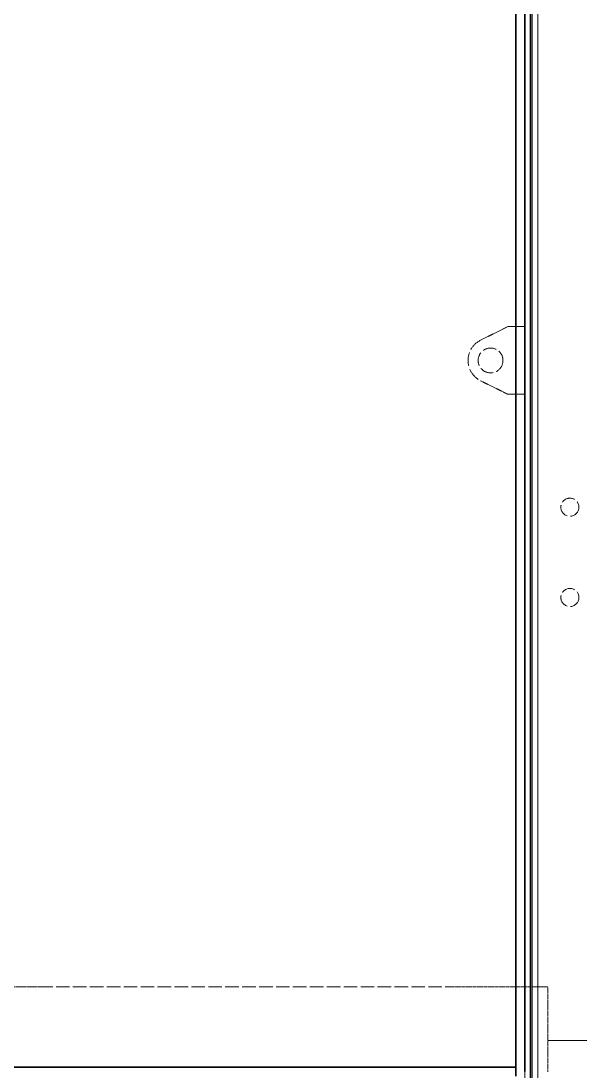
# Model space of a CAD drawing. Header units: millimetres. Extents: x 2408 to 34521, y 2746 to 25454.
# Drawn here: x 14294 to 14789, y 12332 to 13263 of the extents above; entities that cross this region are included whole.
import ezdxf

# ---------------------------------------------------------------- set-up
doc = ezdxf.new("R2010")
doc.units = ezdxf.units.MM
doc.linetypes.add('DASHED', pattern=[15, 12, -3])

# ---------------------------------------------------------------- blocks, each defined once
blk = doc.blocks.new('A$C637D7238')
at = {"color": 7, "linetype": 'DASHED', "lineweight": 13}
for p, q in [((850, 2530), (850, 10)), ((851.65, 2530), (851.65, 10)), ((856.64, 2530), (856.64, 10)), ((845, 66), (845, 2474)), ((837, 2444.75), (837, 1274)), ((845, 2414.73), (845, 125.27)), ((414.58, 1345), (782.58, 1345))]:
    blk.add_line(p, q, dxfattribs=at)
at = {"color": 7, "lineweight": 35}
for p, q in [((850, 2530), (850, 10)), ((837, 2414.73), (837, 1270)), ((845, 2414.73), (845, 1270)), ((53, 1274), (837, 1274))]:
    blk.add_line(p, q, dxfattribs=at)
at = {"color": 7, "lineweight": 13}
for p, q in [((851.65, 2525), (851.65, 15)), ((856.64, 2525), (856.64, 15))]:
    blk.add_line(p, q, dxfattribs=at)
at = {"color": 7, "linetype": 'DASHED', "lineweight": 13, "ltscale": 0.045137}
for p, q in [((805.78, 1917.89), (830, 1930)), ((830, 1870), (805.78, 1882.11))]:
    blk.add_line(p, q, dxfattribs=at)
at = {"color": 7, "linetype": 'DASHED', "lineweight": 13, "ltscale": 0.025}
for p, q in [((845, 1930), (830, 1930)), ((845, 1870), (830, 1870))]:
    blk.add_line(p, q, dxfattribs=at)
at = {"color": 7, "linetype": 'DASHED', "lineweight": 13, "ltscale": 0.1}
blk.add_line((845, 1870), (845, 1930), dxfattribs=at)
at = {"color": 7, "linetype": 'DASHED', "lineweight": 13, "ltscale": 0.13}
for p, q in [((414.58, 1345), (336.58, 1345)), ((860.58, 1345), (782.58, 1345))]:
    blk.add_line(p, q, dxfattribs=at)
at = {"color": 7, "linetype": 'DASHED', "lineweight": 13, "ltscale": 0.008333}
blk.add_line((860.58, 1345), (865.58, 1345), dxfattribs=at)
at = {"color": 7, "linetype": 'DASHED', "lineweight": 13, "ltscale": 0.125243}
blk.add_line((865.58, 1269.85), (865.58, 1345), dxfattribs=at)
at = {"color": 7, "linetype": 'DASHED', "lineweight": 13, "ltscale": 0.071667}
blk.add_line((865.58, 1297.5), (908.58, 1297.5), dxfattribs=at)
at = {"color": 7, "lineweight": 35, "ltscale": 0.013333}
blk.add_line((837, 1274), (837, 1266), dxfattribs=at)
at = {"color": 7, "linetype": 'DASHED', "lineweight": 13}
for centre, radius in [((814.72, 1900), 11), ((885, 1770), 8), ((885, 1690), 8)]:
    blk.add_circle(centre, radius, dxfattribs=at)
blk.add_arc((814.72, 1900), 20, 116.56505, 243.43495, dxfattribs=at)
blk = doc.blocks.new('1')
at = {"color": 7}
blk.add_blockref('A$C637D7238', (13895.03, 11061.92), dxfattribs=at)

msp = doc.modelspace()

# ---------------------------------------------------------------- block references
msp.add_blockref('1', (0, 0))

doc.saveas('drawing.dxf')
